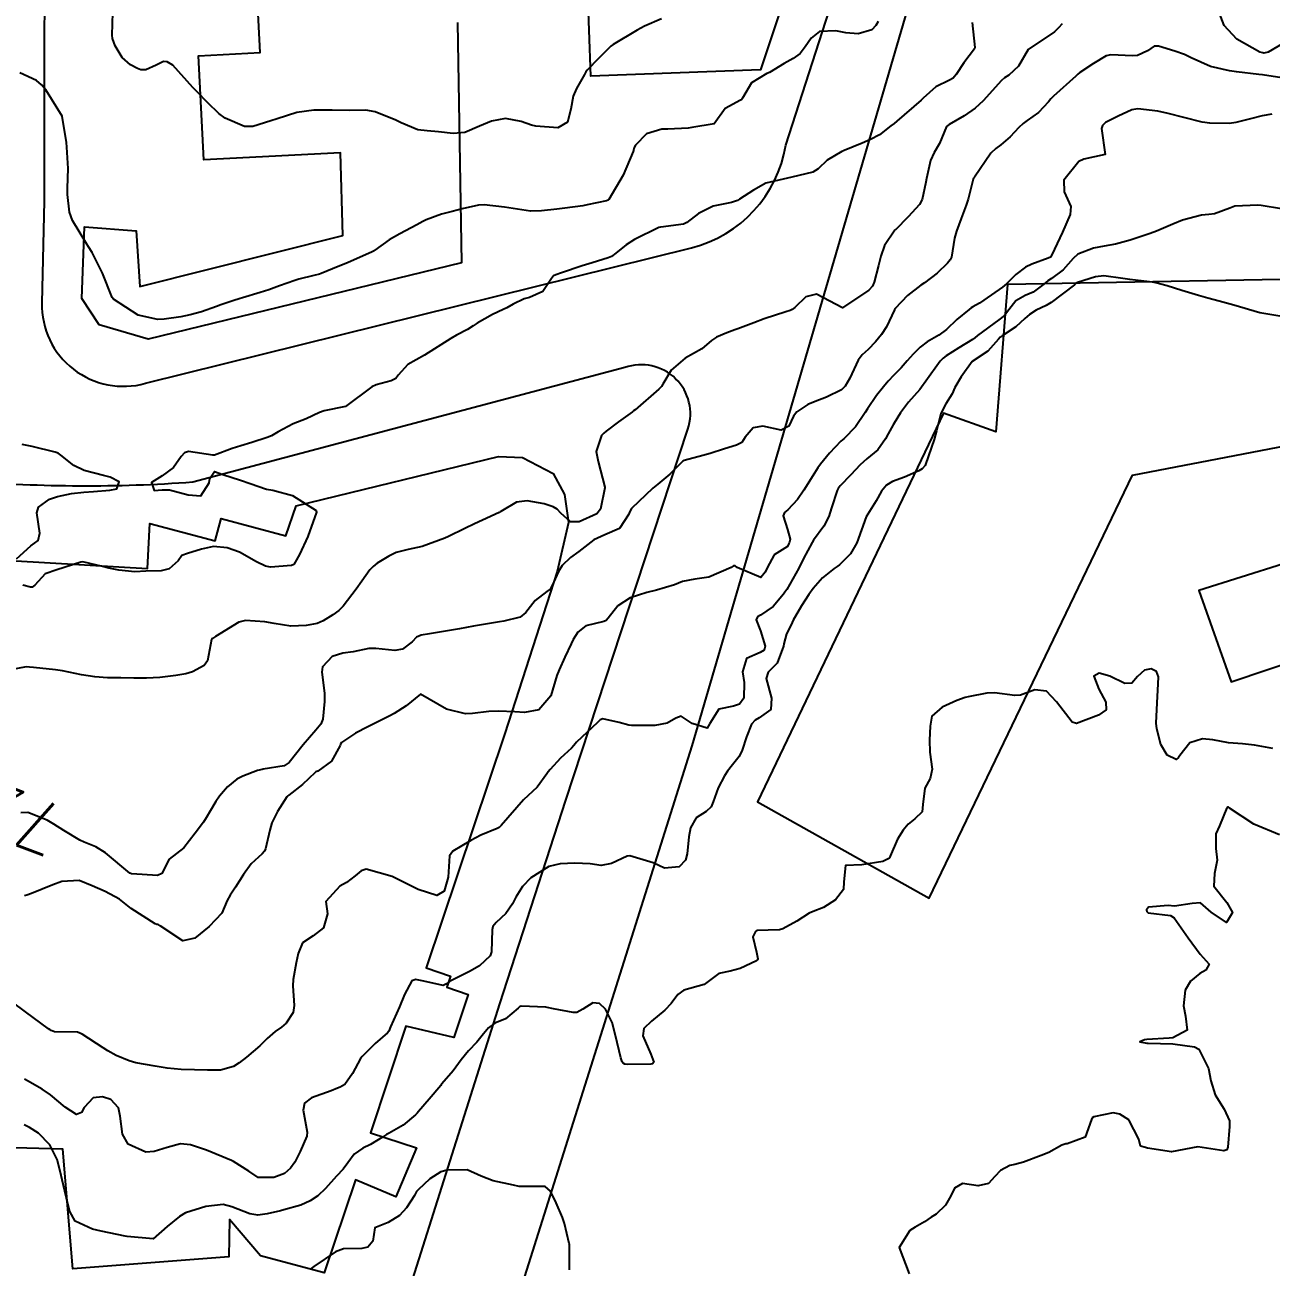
# Model space of a CAD drawing. Header units: metres. Extents: x 292545 to 299085, y 7450245 to 7463078.
# Drawn here: x 292652.1 to 292747.6, y 7462911.2 to 7463006.5 of the extents above; entities that cross this region are included whole.
import ezdxf
from ezdxf.enums import TextEntityAlignment as Align

# ---------------------------------------------------------------- set-up
doc = ezdxf.new("R2010")
doc.units = ezdxf.units.M
for name, color, linetype in [('Cotas', 45, 'Continuous'), ('Curvas de Nivel 1m', 11, 'Continuous'), ('Curvas de Nivel 5m', 15, 'Continuous'), ('Edificações', 30, 'Continuous'), ('Vias Primárias', 230, 'Continuous')]:
    doc.layers.add(name, color=color, linetype=linetype)
doc.styles.add('Style-STANDARD', font='STANDARD.shx')

msp = doc.modelspace()

# ---------------------------------------------------------------- linework, layer by layer
at = {"layer": 'Curvas de Nivel 1m', "flags": 128}
for points, elevation in [([(292749.033, 7463005.359), (292747.419, 7463004.404), (292747.092, 7463004.339), (292747.022, 7463004.344), (292746.776, 7463004.412), (292745.033, 7463005.401), (292744.06, 7463006.44), (292743.401, 7463008.105)], 726), ([(292717.51, 7463006.755), (292717.346, 7463006.451), (292717.036, 7463006.113), (292715.981, 7463005.823), (292715.034, 7463005.881), (292714.276, 7463006.032), (292713.035, 7463005.987), (292712.376, 7463005.47), (292711.932, 7463004.821), (292711.543, 7463004.297), (292711.009, 7463003.93), (292710.311, 7463003.533), (292709.186, 7463002.857), (292708.992, 7463002.769), (292707.81, 7463002.046), (292707.116, 7463000.879), (292707.064, 7463000.787), (292706.971, 7463000.716), (292705.781, 7463000.076), (292704.953, 7462998.9), (292703.235, 7462998.639), (292702.948, 7462998.586), (292701.389, 7462998.503), (292700.946, 7462998.509), (292699.772, 7462998.13), (292698.928, 7462997.28), (292698.812, 7462997.084), (292698.786, 7462996.972), (292698.745, 7462996.796), (292697.965, 7462994.984), (292696.884, 7462993.109), (292696.831, 7462993.053), (292696.685, 7462993.002), (292695.203, 7462992.691), (292694.877, 7462992.632), (292693.486, 7462992.428), (292692.873, 7462992.357), (292691.708, 7462992.224), (292690.87, 7462992.219), (292689.534, 7462992.423), (292688.874, 7462992.515), (292687.302, 7462992.689), (292686.876, 7462992.68), (292685.625, 7462992.379), (292684.869, 7462992.197), (292684.029, 7462991.985), (292682.859, 7462991.535), (292682.606, 7462991.415), (292682.141, 7462991.171), (292680.846, 7462990.484), (292680.032, 7462990.011), (292678.93, 7462989.209), (292678.873, 7462989.169), (292678.832, 7462989.154), (292678.719, 7462989.099), (292676.823, 7462988.242), (292676.11, 7462987.957), (292674.815, 7462987.435), (292674.687, 7462987.388), (292674.248, 7462987.266), (292673.101, 7462986.985), (292672.807, 7462986.898), (292671.625, 7462986.473), (292670.796, 7462986.168), (292670.144, 7462985.965), (292668.786, 7462985.567), (292668.606, 7462985.511), (292668.046, 7462985.337), (292667.111, 7462985.024), (292666.786, 7462984.898), (292665.647, 7462984.5), (292664.776, 7462984.269), (292664.049, 7462984.112), (292662.771, 7462983.921), (292662.286, 7462983.891), (292660.775, 7462984.23), (292658.901, 7462985.449), (292658.794, 7462985.596), (292658.038, 7462987.458), (292657.266, 7462989.029), (292656.979, 7462989.469), (292656.836, 7462989.67), (292655.746, 7462991.487), (292655.523, 7462992.143), (292655.358, 7462993.493), (292655.365, 7462993.971), (292655.417, 7462995.492), (292655.304, 7462997.11), (292655.281, 7462997.487), (292654.953, 7462999.49), (292653.713, 7463001.509), (292653.379, 7463001.906), (292652.99, 7463002.222), (292651.712, 7463002.816)], 728), ([(292700.911, 7463006.951), (292699.615, 7463006.386), (292699.034, 7463006.088), (292697.199, 7463004.997), (292697.021, 7463004.858), (292696.091, 7463003.931), (292695.21, 7463003.018), (292695.119, 7463002.901), (292694.998, 7463002.701), (292694.383, 7463001.625), (292694.14, 7463001.028), (292693.949, 7463000.021), (292693.695, 7462999.039), (292692.949, 7462998.609), (292691.279, 7462998.737), (292690.95, 7462998.817), (292690.144, 7462999.078), (292688.955, 7462999.311), (292687.887, 7462999.106), (292686.949, 7462998.718), (292685.821, 7462998.255), (292684.943, 7462998.154), (292683.802, 7462998.294), (292682.945, 7462998.36), (292682.223, 7462998.448), (292680.951, 7462998.985), (292680.546, 7462999.194), (292678.959, 7462999.828), (292678.229, 7462999.949), (292676.96, 7462999.943), (292675.658, 7462999.947), (292674.96, 7462999.963), (292674.263, 7462999.964), (292672.958, 7462999.777), (292671.445, 7462999.303), (292670.951, 7462999.126), (292669.569, 7462998.701), (292668.947, 7462998.715), (292667.452, 7462999.345), (292666.956, 7462999.695), (292666.113, 7463000.511), (292665.277, 7463001.375), (292664.978, 7463001.701), (292663.434, 7463003.396), (292663.006, 7463003.66), (292662.73, 7463003.679), (292662.164, 7463003.408), (292661.368, 7463003.047), (292660.999, 7463003.058), (292660.72, 7463003.144), (292660.184, 7463003.432), (292659.559, 7463003.992), (292659.017, 7463004.878), (292658.808, 7463005.452), (292658.778, 7463005.701), (292658.837, 7463007.452)], 729), ([(292731.624, 7463006.584), (292731.359, 7463006.268), (292731.037, 7463005.96), (292729.023, 7463004.62), (292728.294, 7463003.336), (292727.535, 7463002.635), (292727.201, 7463002.427), (292726.989, 7463002.242), (292725.584, 7463000.661), (292724.967, 7463000.098), (292724.122, 7462999.517), (292722.955, 7462998.856), (292722.856, 7462998.789), (292722.769, 7462998.692), (292722.219, 7462997.412), (292721.824, 7462996.701), (292721.53, 7462996.09), (292721.226, 7462994.707), (292721.181, 7462994.425), (292720.887, 7462993.11), (292720.689, 7462992.713), (292719.829, 7462991.765), (292718.854, 7462990.788), (292718.826, 7462990.768), (292718.803, 7462990.741), (292718.02, 7462989.569), (292717.724, 7462988.751), (292717.537, 7462988.038), (292717.205, 7462986.756), (292717.087, 7462986.47), (292716.797, 7462986.143), (292714.783, 7462984.79), (292712.793, 7462985.854), (292711.979, 7462985.63), (292711.124, 7462984.827), (292710.935, 7462984.674), (292710.781, 7462984.601), (292710.438, 7462984.494), (292708.774, 7462983.948), (292707.983, 7462983.656), (292706.766, 7462983.192), (292706.536, 7462983.112), (292705.92, 7462982.888), (292705.114, 7462982.54), (292704.754, 7462982.279), (292704, 7462981.661), (292702.733, 7462980.93), (292701.652, 7462980.013), (292701.012, 7462978.947), (292700.902, 7462978.757), (292700.709, 7462978.548), (292698.884, 7462976.977), (292698.775, 7462976.895), (292698.691, 7462976.83), (292697.625, 7462976.044), (292696.668, 7462975.338), (292696.477, 7462975.191), (292696.308, 7462975.004), (292695.889, 7462973.77), (292696.048, 7462973.006), (292696.568, 7462971.056), (292696.568, 7462971.001), (292696.238, 7462969.364), (292695.941, 7462969.007), (292694.586, 7462968.381), (292693.94, 7462968.383), (292693.188, 7462969.041), (292692.915, 7462969.363), (292692.6, 7462969.541), (292691.905, 7462969.756), (292690.607, 7462969.997), (292689.782, 7462969.906), (292688.594, 7462969.172), (292688.549, 7462969.145), (292688.464, 7462969.101), (292687.195, 7462968.506), (292686.584, 7462968.219), (292685.84, 7462967.868), (292684.574, 7462967.273), (292684.29, 7462967.144), (292682.566, 7462966.489), (292681.49, 7462966.255), (292680.561, 7462966.029), (292680.006, 7462965.748), (292679.118, 7462965.204), (292678.79, 7462964.967), (292678.545, 7462964.708), (292677.928, 7462963.823), (292677.51, 7462963.225), (292676.51, 7462961.927), (292676.173, 7462961.576), (292675.715, 7462961.248), (292674.961, 7462960.792), (292674.496, 7462960.597), (292673.664, 7462960.442), (292672.494, 7462960.387), (292671.221, 7462960.577), (292670.497, 7462960.722), (292669.011, 7462960.812), (292668.496, 7462960.68), (292666.724, 7462959.595), (292666.484, 7462959.444), (292666.434, 7462959.41), (292666.409, 7462959.361), (292666.094, 7462957.728), (292665.845, 7462957.366), (292664.947, 7462956.876), (292664.446, 7462956.735), (292663.666, 7462956.613), (292662.443, 7462956.455), (292661.435, 7462956.407), (292660.443, 7462956.408), (292659.465, 7462956.417), (292658.443, 7462956.429), (292657.468, 7462956.489), (292656.445, 7462956.653), (292654.98, 7462956.963), (292654.448, 7462957.046), (292652.762, 7462957.204), (292652.45, 7462957.23), (292652.189, 7462957.262), (292650.447, 7462956.933)], 726), ([(292724.735, 7463006.673), (292724.937, 7463004.757), (292724.919, 7463004.671), (292724.093, 7463003.593), (292723.514, 7463002.685), (292723.27, 7463002.408), (292722.989, 7463002.257), (292721.939, 7463001.745), (292720.975, 7463000.876), (292720.82, 7463000.712), (292718.957, 7462999.1), (292718.756, 7462998.941), (292718.501, 7462998.745), (292717.624, 7462998.072), (292716.937, 7462997.7), (292716.283, 7462997.416), (292714.924, 7462996.873), (292714.869, 7462996.845), (292714.747, 7462996.792), (292713.608, 7462996.111), (292712.909, 7462995.468), (292712.522, 7462995.198), (292710.903, 7462994.83), (292708.898, 7462994.36), (292707.951, 7462993.811), (292706.885, 7462993.125), (292706.733, 7462993.033), (292706.267, 7462992.886), (292705.125, 7462992.651), (292704.878, 7462992.582), (292703.748, 7462992.038), (292702.859, 7462991.336), (292702.588, 7462991.202), (292700.853, 7462990.988), (292700.824, 7462990.98), (292700.698, 7462990.952), (292698.844, 7462990.04), (292698.21, 7462989.616), (292697.418, 7462988.994), (292697.085, 7462988.743), (292696.829, 7462988.619), (292695.59, 7462988.247), (292694.823, 7462988.02), (292693.245, 7462987.472), (292692.816, 7462987.325), (292692.627, 7462987.239), (292692.474, 7462987.053), (292691.8, 7462986.058), (292690.791, 7462985.599), (292690.38, 7462985.483), (292689.537, 7462985.082), (292689.063, 7462984.804), (292688.779, 7462984.67), (292687.957, 7462984.284), (292686.768, 7462983.633), (292686.473, 7462983.416), (292686.023, 7462983.127), (292685.187, 7462982.707), (292684.756, 7462982.457), (292682.743, 7462981.17), (292681.461, 7462980.454), (292680.72, 7462979.63), (292680.534, 7462979.374), (292680.193, 7462979.195), (292679.025, 7462978.892), (292678.708, 7462978.743), (292676.693, 7462977.24), (292675.05, 7462976.896), (292674.688, 7462976.761), (292673.668, 7462976.285), (292672.679, 7462975.896), (292671.528, 7462975.297), (292671.001, 7462974.972), (292670.666, 7462974.841), (292669.506, 7462974.476), (292668.656, 7462974.206), (292667.995, 7462973.998), (292666.645, 7462973.494), (292666.516, 7462973.49), (292664.649, 7462973.77), (292664.347, 7462973.683), (292664.086, 7462973.386), (292663.485, 7462972.541), (292662.628, 7462971.921), (292661.813, 7462971.412), (292662.005, 7462970.797), (292662.617, 7462970.836), (292663.177, 7462970.835), (292664.614, 7462970.455), (292665.601, 7462970.382), (292666.239, 7462971.364), (292666.275, 7462971.715), (292666.632, 7462972.248), (292667.283, 7462972.004), (292668.626, 7462971.588), (292669.367, 7462971.323), (292670.616, 7462970.878), (292671.103, 7462970.818), (292672.61, 7462970.402), (292674.422, 7462969.263), (292674.462, 7462969.133), (292673.786, 7462967.272), (292673.147, 7462965.87), (292672.833, 7462965.286), (292672.717, 7462965.121), (292672.549, 7462965.026), (292670.939, 7462964.914), (292670.548, 7462964.996), (292669.854, 7462965.317), (292668.56, 7462966.049), (292667.607, 7462966.388), (292666.564, 7462966.482), (292665.634, 7462966.297), (292664.559, 7462965.969), (292664.126, 7462965.815), (292663.847, 7462965.387), (292663.157, 7462964.781), (292662.541, 7462964.621), (292661.369, 7462964.589), (292660.54, 7462964.561), (292659.297, 7462964.687), (292658.544, 7462964.841), (292658.044, 7462964.953), (292656.551, 7462965.32), (292656.377, 7462965.298), (292654.545, 7462964.709), (292653.657, 7462964.394), (292652.848, 7462963.517), (292652.664, 7462963.385), (292652.531, 7462963.364), (292651.951, 7462963.529)], 727), ([(292747.717, 7462999.643), (292746.96, 7462999.516), (292746.081, 7462999.294), (292744.952, 7462999.015), (292744.45, 7462998.936), (292742.95, 7462998.948), (292742.375, 7462999.036), (292740.956, 7462999.382), (292739.745, 7462999.708), (292738.963, 7462999.871), (292737.423, 7463000.058), (292736.965, 7462999.991), (292735.935, 7462999.508), (292734.957, 7462999.004), (292734.723, 7462998.784), (292734.643, 7462998.553), (292734.923, 7462996.55), (292733.281, 7462996.205), (292732.917, 7462996.017), (292731.757, 7462994.587), (292731.788, 7462993.688), (292732.303, 7462992.579), (292732.247, 7462991.96), (292731.654, 7462990.588), (292730.835, 7462988.855), (292730.745, 7462988.69), (292730.549, 7462988.603), (292729.292, 7462988.149), (292728.822, 7462987.905), (292728.081, 7462987.36), (292727.35, 7462986.635), (292727.054, 7462986.384), (292726.798, 7462986.192), (292725.29, 7462985.164), (292724.785, 7462984.87), (292724.663, 7462984.792), (292724.507, 7462984.673), (292723.547, 7462983.91), (292722.767, 7462983.131), (292722.179, 7462982.699), (292721.286, 7462982.181), (292720.749, 7462981.768), (292720.212, 7462981.255), (292719.746, 7462980.73), (292719.275, 7462980.187), (292718.722, 7462979.627), (292718.282, 7462979.179), (292717.919, 7462978.748), (292717.398, 7462978.061), (292716.696, 7462977.05), (292716.521, 7462976.763), (292715.785, 7462975.665), (292714.908, 7462974.786), (292714.661, 7462974.572), (292713.79, 7462973.66), (292713.096, 7462972.805), (292712.908, 7462972.538), (292712.636, 7462972.115), (292711.821, 7462970.822), (292711.341, 7462970.1), (292710.6, 7462969.312), (292710.343, 7462969.096), (292710.249, 7462968.843), (292710.583, 7462967.803), (292710.785, 7462967.047), (292710.725, 7462966.838), (292710.682, 7462966.728), (292710.568, 7462966.488), (292709.558, 7462965.85), (292709.015, 7462964.855), (292708.865, 7462964.531), (292708.535, 7462964.104), (292706.721, 7462964.878), (292706.545, 7462964.998), (292706.422, 7462965.005), (292706.252, 7462964.884), (292704.535, 7462964.133), (292703.477, 7462963.977), (292702.532, 7462963.803), (292701.9, 7462963.565), (292700.525, 7462963.151), (292699.784, 7462962.961), (292698.519, 7462962.554), (292697.568, 7462961.934), (292696.815, 7462960.997), (292696.679, 7462960.819), (292696.499, 7462960.733), (292695.112, 7462960.402), (292694.486, 7462959.935), (292694.147, 7462959.364), (292693.981, 7462959.035), (292693.502, 7462958), (292693.057, 7462957.044), (292692.886, 7462956.608), (292692.433, 7462955.05), (292691.504, 7462953.972), (292690.413, 7462953.755), (292689.669, 7462953.826), (292688.414, 7462953.858), (292687.677, 7462953.844), (292686.411, 7462953.692), (292685.883, 7462953.653), (292684.416, 7462954.021), (292682.433, 7462955.17), (292681.332, 7462954.268), (292680.41, 7462953.686), (292680.091, 7462953.512), (292679.473, 7462953.204), (292678.397, 7462952.673), (292677.447, 7462952.175), (292676.385, 7462951.467), (292676.299, 7462951.325), (292676.264, 7462951.241), (292675.599, 7462950.019), (292674.56, 7462949.258), (292674.411, 7462949.211), (292674.362, 7462949.173), (292673.379, 7462948.243), (292672.335, 7462947.428), (292672.258, 7462947.367), (292672.192, 7462947.291), (292671.456, 7462946.165), (292671.039, 7462945.303), (292670.88, 7462944.732), (292670.54, 7462943.308), (292670.467, 7462943.131), (292670.287, 7462942.936), (292669.44, 7462942.158), (292668.85, 7462941.331), (292668.253, 7462940.365), (292667.826, 7462939.766), (292667.614, 7462939.346), (292667.198, 7462938.385), (292666.223, 7462937.36), (292665.119, 7462936.461), (292664.206, 7462936.249), (292662.469, 7462937.406), (292662.314, 7462937.499), (292662.224, 7462937.507), (292662.086, 7462937.55), (292660.236, 7462938.741), (292659.349, 7462939.439), (292658.249, 7462940.035), (292657.247, 7462940.459), (292656.257, 7462940.878), (292654.935, 7462940.814), (292654.253, 7462940.548), (292652.599, 7462939.877), (292652.245, 7462939.753), (292652.061, 7462939.715)], 724), ([(292748.439, 7462992.387), (292746.877, 7462992.649), (292746.621, 7462992.668), (292744.875, 7462992.59), (292744.752, 7462992.554), (292744.481, 7462992.434), (292743.3, 7462992.014), (292742.868, 7462991.953), (292742.315, 7462991.906), (292740.863, 7462991.525), (292740.127, 7462991.221), (292738.855, 7462990.689), (292738.371, 7462990.507), (292736.847, 7462989.977), (292735.713, 7462989.673), (292734.843, 7462989.521), (292734.038, 7462989.361), (292732.836, 7462988.905), (292732.465, 7462988.576), (292731.695, 7462987.712), (292730.81, 7462987.053), (292730.534, 7462986.875), (292730.217, 7462986.606), (292729.409, 7462986.002), (292728.794, 7462985.737), (292728.073, 7462985.345), (292727.529, 7462984.633), (292727.21, 7462984.205), (292726.775, 7462983.869), (292725.145, 7462982.664), (292724.94, 7462982.487), (292724.758, 7462982.356), (292723.709, 7462981.72), (292722.739, 7462981.106), (292722.496, 7462980.934), (292722.267, 7462980.697), (292721.166, 7462979.162), (292720.851, 7462978.718), (292720.711, 7462978.541), (292719.858, 7462977.572), (292719.224, 7462976.735), (292719.022, 7462976.402), (292718.679, 7462975.826), (292718.286, 7462975.126), (292718.087, 7462974.746), (292717.49, 7462973.917), (292716.647, 7462973.218), (292716.134, 7462972.768), (292715.423, 7462971.987), (292714.618, 7462971.148), (292714.453, 7462970.954), (292714.371, 7462970.792), (292713.953, 7462969.446), (292713.728, 7462968.799), (292713.347, 7462968.041), (292712.574, 7462966.967), (292712.468, 7462966.812), (292711.803, 7462965.573), (292711.449, 7462964.826), (292710.526, 7462963.192), (292710.378, 7462962.988), (292710.268, 7462962.843), (292709.46, 7462961.904), (292708.507, 7462961.222), (292708.27, 7462961.098), (292708.165, 7462960.863), (292708.491, 7462960.037), (292708.851, 7462958.856), (292708.785, 7462958.542), (292708.468, 7462958.364), (292707.433, 7462957.901), (292707.12, 7462956.873), (292707.242, 7462956.075), (292707.234, 7462954.872), (292706.888, 7462954.414), (292706.423, 7462954.244), (292705.31, 7462954.006), (292704.624, 7462952.907), (292704.399, 7462952.565), (292703.251, 7462952.922), (292702.411, 7462953.475), (292702.012, 7462953.332), (292701.345, 7462952.946), (292700.401, 7462952.753), (292698.623, 7462952.756), (292698.401, 7462952.79), (292697.672, 7462952.987), (292696.407, 7462953.265), (292696.216, 7462953.193), (292695.996, 7462953.006), (292694.387, 7462951.48), (292694.184, 7462951.232), (292693.999, 7462951.034), (292693.168, 7462950.249), (292692.366, 7462949.396), (292692.216, 7462949.2), (292692.124, 7462949.052), (292691.368, 7462948.039), (292690.333, 7462947.07), (292688.611, 7462945.097), (292688.455, 7462944.954), (292688.311, 7462944.877), (292687.065, 7462944.353), (292686.301, 7462943.942), (292684.904, 7462943.141), (292684.657, 7462942.775), (292684.548, 7462941.146), (292684.252, 7462940.062), (292683.679, 7462939.725), (292682.253, 7462940.198), (292680.263, 7462941.19), (292678.271, 7462941.738), (292677.877, 7462941.616), (292677.418, 7462941.228), (292676.757, 7462940.736), (292676.255, 7462940.445), (292675.167, 7462939.256), (292675.3, 7462938.32), (292674.985, 7462937.259), (292674.213, 7462936.632), (292673.388, 7462936.095), (292673.041, 7462935.282), (292672.909, 7462934.559), (292672.67, 7462933.285), (292672.653, 7462932.798), (292672.746, 7462931.284), (292672.664, 7462930.758), (292672.129, 7462929.935), (292671.783, 7462929.636), (292671.3, 7462929.298), (292670.671, 7462928.75), (292670.112, 7462928.2), (292669.082, 7462927.325), (292668.536, 7462926.894), (292668.092, 7462926.605), (292667.098, 7462926.339), (292666.087, 7462926.332), (292665.095, 7462926.363), (292664.088, 7462926.376), (292663.008, 7462926.482), (292662.091, 7462926.643), (292660.615, 7462926.905), (292660.097, 7462927.039), (292659.1, 7462927.445), (292658.46, 7462927.809), (292658.109, 7462928.047), (292656.491, 7462929.104), (292656.121, 7462929.242), (292654.359, 7462929.26), (292654.122, 7462929.366), (292654.038, 7462929.417), (292653.901, 7462929.503), (292652.142, 7462930.8), (292651.143, 7462931.54)], 723), ([(292748.778, 7462984.072), (292746.783, 7462984.41), (292744.789, 7462984.999), (292743.657, 7462985.312), (292742.794, 7462985.545), (292742.078, 7462985.743), (292740.799, 7462986.123), (292739.688, 7462986.491), (292738.806, 7462986.715), (292738.558, 7462986.753), (292736.81, 7462986.979), (292736.291, 7462987.055), (292734.813, 7462987.243), (292734.189, 7462987.179), (292732.806, 7462986.75), (292732.699, 7462986.677), (292732.578, 7462986.573), (292730.789, 7462985.208), (292730.402, 7462984.988), (292729.63, 7462984.612), (292729.113, 7462984.283), (292728.776, 7462983.978), (292728.067, 7462983.33), (292727.036, 7462982.637), (292726.865, 7462982.535), (292726.759, 7462982.397), (292725.934, 7462981.463), (292724.733, 7462980.686), (292723.894, 7462979.505), (292723.412, 7462978.683), (292723.195, 7462978.198), (292722.7, 7462977.443), (292722.316, 7462976.696), (292722.004, 7462975.369), (292721.825, 7462974.703), (292721.386, 7462973.445), (292721.135, 7462972.713), (292720.908, 7462972.447), (292720.636, 7462972.291), (292719.543, 7462971.818), (292718.624, 7462971.48), (292718.162, 7462971.202), (292717.787, 7462970.748), (292717.371, 7462969.986), (292716.593, 7462968.76), (292715.888, 7462966.77), (292715.411, 7462965.931), (292714.547, 7462965.08), (292714.382, 7462964.956), (292714.148, 7462964.794), (292713.243, 7462964.095), (292712.528, 7462963.283), (292712.214, 7462962.815), (292711.644, 7462961.953), (292711.008, 7462960.832), (292710.844, 7462960.489), (292710.487, 7462959.794), (292710.278, 7462959.039), (292710.254, 7462958.842), (292709.773, 7462957.534), (292709.093, 7462956.854), (292708.927, 7462956.376), (292709.354, 7462954.851), (292709.282, 7462953.99), (292708.41, 7462953.352), (292708.101, 7462953.17), (292707.811, 7462952.866), (292707.414, 7462951.896), (292707.099, 7462950.879), (292706.871, 7462950.387), (292706.366, 7462949.759), (292705.977, 7462949.276), (292705.751, 7462948.896), (292705.262, 7462947.983), (292704.866, 7462946.905), (292704.718, 7462946.517), (292704.326, 7462946.169), (292703.564, 7462945.674), (292703.143, 7462944.922), (292703.007, 7462944.218), (292702.88, 7462942.924), (292702.759, 7462942.445), (292702.273, 7462941.93), (292701.15, 7462941.825), (292700.276, 7462942.228), (292698.489, 7462942.769), (292698.28, 7462942.738), (292697.075, 7462942.192), (292696.273, 7462942.036), (292695.428, 7462942.167), (292694.275, 7462942.199), (292693.15, 7462942.165), (292692.272, 7462941.965), (292690.889, 7462941.071), (292690.256, 7462940.412), (292689.739, 7462939.594), (292689.492, 7462939.088), (292688.974, 7462938.35), (292688.221, 7462937.654), (292687.98, 7462937.339), (292687.934, 7462937.103), (292687.886, 7462935.413), (292687.772, 7462935.104), (292686.967, 7462934.33), (292686.181, 7462933.89), (292684.661, 7462933.143), (292684.38, 7462932.936), (292684.168, 7462932.835), (292682.694, 7462933.165), (292682.174, 7462933.269), (292682.071, 7462933.274), (292681.772, 7462933.174), (292681.208, 7462932.129), (292680.813, 7462931.19), (292680.128, 7462929.667), (292679.995, 7462929.331), (292679.898, 7462929.202), (292678.947, 7462928.38), (292678.106, 7462927.547), (292677.946, 7462927.38), (292677.834, 7462927.223), (292677.228, 7462926.087), (292676.627, 7462925.234), (292676.268, 7462925.041), (292676.07, 7462924.964), (292675.58, 7462924.759), (292674.062, 7462924.206), (292673.534, 7462923.799), (292673.427, 7462923.276), (292673.742, 7462921.567), (292673.72, 7462921.273), (292673.206, 7462920.087), (292672.808, 7462919.282), (292672.475, 7462918.808), (292671.994, 7462918.415), (292671.185, 7462918.104), (292669.991, 7462918.098), (292669.257, 7462918.583), (292668.088, 7462919.339), (292668.003, 7462919.377), (292667.941, 7462919.404), (292666.016, 7462920.203), (292664.784, 7462920.616), (292664.022, 7462920.677), (292663.006, 7462920.412), (292662.013, 7462920.084), (292661.383, 7462920.046), (292660.021, 7462920.646), (292659.592, 7462921.437), (292659.413, 7462922.806), (292659.273, 7462923.442), (292658.696, 7462924.087), (292658.061, 7462924.297), (292657.327, 7462924.2), (292656.635, 7462923.474), (292656.438, 7462923.087), (292656.047, 7462922.929), (292655.19, 7462923.489), (292654.062, 7462924.434), (292653.433, 7462924.876), (292652.292, 7462925.527), (292652.075, 7462925.639)], 722), ([(292651.444, 7462965.537), (292652.563, 7462966.542), (292653.121, 7462966.961), (292653.247, 7462967.513), (292653.024, 7462969.088), (292653.138, 7462969.515), (292653.981, 7462970.135), (292654.611, 7462970.338), (292655.681, 7462970.552), (292656.615, 7462970.654), (292657.364, 7462970.714), (292658.617, 7462970.826), (292659.139, 7462970.924), (292659.337, 7462971.443), (292658.627, 7462971.814), (292658.134, 7462971.949), (292656.631, 7462972.322), (292655.851, 7462972.698), (292654.864, 7462973.497), (292654.645, 7462973.652), (292654.42, 7462973.728), (292652.652, 7462974.158), (292651.879, 7462974.304)], 727), ([(292747.778, 7462951), (292746.385, 7462951.246), (292745.461, 7462951.35), (292744.388, 7462951.436), (292743.185, 7462951.658), (292742.396, 7462951.746), (292741.431, 7462951.431), (292740.642, 7462950.477), (292740.539, 7462950.32), (292740.378, 7462950.15), (292739.674, 7462950.491), (292739.199, 7462951.305), (292738.883, 7462952.503), (292738.848, 7462952.944), (292738.906, 7462954.503), (292738.993, 7462955.953), (292739.013, 7462956.502), (292738.871, 7462956.918), (292738.459, 7462957.111), (292737.954, 7462957.019), (292737.402, 7462956.521), (292736.964, 7462956.006), (292736.445, 7462955.99), (292735.292, 7462956.542), (292734.455, 7462956.772), (292734.051, 7462956.556), (292734.438, 7462955.561), (292734.984, 7462954.544), (292734.995, 7462953.966), (292734.413, 7462953.57), (292732.739, 7462952.907), (292732.407, 7462953.014), (292731.197, 7462954.592), (292730.435, 7462955.406), (292729.54, 7462955.505), (292728.43, 7462955.096), (292727.993, 7462955.063), (292726.432, 7462955.269), (292725.844, 7462955.244), (292724.427, 7462954.956), (292724.196, 7462954.904), (292723.547, 7462954.683), (292722.418, 7462954.164), (292721.647, 7462953.471), (292721.506, 7462952.709), (292721.47, 7462951.632), (292721.473, 7462950.709), (292721.655, 7462949.415), (292721.499, 7462948.709), (292721.104, 7462947.954), (292720.949, 7462946.714), (292720.897, 7462946.145), (292720.322, 7462945.606), (292719.831, 7462945.211), (292719.449, 7462944.729), (292718.993, 7462944.042), (292718.455, 7462942.738), (292718.392, 7462942.629), (292718.281, 7462942.548), (292717.868, 7462942.335), (292716.276, 7462942.073), (292715.019, 7462942.039), (292714.899, 7462940.784), (292714.861, 7462940.18), (292714.249, 7462939.385), (292713.327, 7462938.804), (292712.546, 7462938.508), (292712.236, 7462938.365), (292711.287, 7462937.769), (292710.218, 7462937.163), (292709.957, 7462937.102), (292708.216, 7462937.047), (292708.116, 7462936.96), (292708.055, 7462936.862), (292707.916, 7462936.571), (292708.198, 7462935.39), (292708.298, 7462934.859), (292708.26, 7462934.791), (292708.191, 7462934.73), (292706.941, 7462934.119), (292706.179, 7462933.934), (292705.315, 7462933.759), (292704.173, 7462932.91), (292702.612, 7462932.479), (292702.161, 7462932.131), (292701.651, 7462931.437), (292701.175, 7462930.945), (292700.134, 7462930.082), (292699.562, 7462929.532), (292699.484, 7462928.966), (292700.102, 7462927.548), (292700.317, 7462926.958), (292700.225, 7462926.825), (292700.091, 7462926.785), (292698.295, 7462926.774), (292698.091, 7462926.799), (292697.976, 7462926.866), (292697.901, 7462926.983), (292697.799, 7462927.283), (292697.391, 7462928.991), (292697.121, 7462929.984), (292696.614, 7462931.003), (292696.149, 7462931.441), (292695.656, 7462931.509), (292694.868, 7462931.023), (292694.406, 7462930.762), (292694.14, 7462930.749), (292692.624, 7462931.045), (292692.144, 7462931.146), (292692.034, 7462931.163), (292690.145, 7462931.248), (292690.032, 7462931.194), (292689.93, 7462931.082), (292688.957, 7462930.269), (292688.131, 7462929.933), (292687.655, 7462929.577), (292687.262, 7462929.109), (292686.744, 7462928.486), (292686.11, 7462927.823), (292685.545, 7462927.128), (292684.942, 7462926.286), (292684.075, 7462925.274), (292684.023, 7462925.201), (292683.99, 7462925.151), (292683.104, 7462924.118), (292682.278, 7462923.168), (292682.179, 7462923.04), (292682.049, 7462922.899), (292681.097, 7462922.125), (292680.027, 7462921.496), (292679.828, 7462921.4), (292679.513, 7462921.205), (292678.607, 7462920.632), (292678.02, 7462920.346), (292677.351, 7462919.888), (292676.859, 7462919.231), (292676.491, 7462918.743), (292675.993, 7462918.201), (292675.144, 7462917.253), (292674.547, 7462916.689), (292673.969, 7462916.317), (292673.252, 7462915.988), (292671.958, 7462915.616), (292671.694, 7462915.555), (292670.664, 7462915.309), (292669.952, 7462915.219), (292669.354, 7462915.326), (292667.961, 7462915.863), (292667.289, 7462916.021), (292665.961, 7462915.886), (292664.423, 7462915.383), (292663.959, 7462915.119), (292663.008, 7462914.338), (292661.933, 7462913.41), (292659.935, 7462913.57), (292659.775, 7462913.593), (292657.941, 7462913.996), (292657.272, 7462914.138), (292655.952, 7462914.752), (292655.541, 7462915.484), (292655.382, 7462916.072), (292655.048, 7462917.489), (292654.789, 7462918.698), (292654.564, 7462919.494), (292654.019, 7462920.604), (292653.136, 7462921.513), (292652.456, 7462921.943), (292652.039, 7462922.148)], 721)]:
    msp.add_lwpolyline(points, dxfattribs=dict(at, elevation=elevation))
at = {"layer": 'Curvas de Nivel 5m', "flags": 128}
for points, elevation in [([(292748.8, 7463002.383), (292746.997, 7463002.656), (292746.721, 7463002.689), (292745, 7463002.885), (292744.47, 7463002.967), (292743.006, 7463003.295), (292741.523, 7463003.965), (292741.019, 7463004.221), (292740.269, 7463004.488), (292739.027, 7463004.867), (292738.675, 7463004.854), (292738.181, 7463004.508), (292737.397, 7463004.136), (292737.017, 7463004.114), (292735.36, 7463004.202), (292735.016, 7463004.122), (292734.023, 7463003.544), (292732.997, 7463002.849), (292732.841, 7463002.726), (292732.675, 7463002.575), (292730.977, 7463001.036), (292730.756, 7463000.822), (292730.574, 7463000.604), (292729.808, 7462999.768), (292728.958, 7462999.169), (292728.634, 7462998.945), (292728.318, 7462998.626), (292727.654, 7462997.921), (292726.933, 7462997.296), (292726.554, 7462997.02), (292726.155, 7462996.652), (292724.904, 7462994.823), (292724.843, 7462994.731), (292724.809, 7462994.671), (292724.415, 7462993.139), (292724.271, 7462992.676), (292723.894, 7462991.648), (292723.519, 7462990.683), (292723.381, 7462990.151), (292723.144, 7462988.687), (292723.035, 7462988.483), (292722.826, 7462988.232), (292722.058, 7462987.454), (292721.068, 7462986.716), (292720.801, 7462986.543), (292719.783, 7462985.74), (292718.835, 7462984.739), (292718.813, 7462984.709), (292718.782, 7462984.649), (292718.169, 7462983.346), (292717.767, 7462982.75), (292717.31, 7462982.199), (292716.745, 7462981.594), (292716.308, 7462981.198), (292715.976, 7462980.771), (292715.339, 7462979.4), (292714.988, 7462978.786), (292714.71, 7462978.502), (292713.55, 7462977.956), (292712.701, 7462977.616), (292712.132, 7462977.383), (292711.288, 7462976.824), (292711.028, 7462976.486), (292710.676, 7462975.713), (292710.095, 7462975.416), (292708.676, 7462975.729), (292707.942, 7462975.599), (292707.328, 7462974.873), (292707.057, 7462974.478), (292706.657, 7462974.268), (292705.744, 7462973.984), (292704.65, 7462973.637), (292704.086, 7462973.478), (292702.644, 7462973.088), (292702.543, 7462973.032), (292702.441, 7462972.932), (292701.546, 7462972.028), (292700.626, 7462971.264), (292700.253, 7462970.956), (292698.599, 7462969.4), (292698.456, 7462969.121), (292698.409, 7462968.982), (292697.69, 7462967.88), (292696.577, 7462967.385), (292695.71, 7462967.013), (292694.564, 7462966.111), (292693.938, 7462965.657), (292693.284, 7462965.043), (292693.01, 7462964.581), (292692.53, 7462963.506), (292692.364, 7462963.213), (292692.123, 7462963.054), (292691.215, 7462962.364), (292690.506, 7462961.422), (292690.075, 7462961.076), (292688.818, 7462960.775), (292688.497, 7462960.718), (292687.109, 7462960.498), (292686.492, 7462960.387), (292685.433, 7462960.187), (292684.492, 7462960.023), (292683.123, 7462959.794), (292682.488, 7462959.689), (292682.128, 7462959.532), (292681.794, 7462959.177), (292681.04, 7462958.618), (292680.473, 7462958.524), (292679.009, 7462958.678), (292678.475, 7462958.665), (292677.276, 7462958.426), (292676.469, 7462958.32), (292675.653, 7462958.06), (292674.916, 7462957.255), (292674.855, 7462956.85), (292675.061, 7462955.254), (292675.071, 7462954.605), (292674.946, 7462953.255), (292674.796, 7462952.859), (292674.394, 7462952.41), (292673.423, 7462951.274), (292672.369, 7462949.94), (292671.988, 7462949.673), (292670.364, 7462949.406), (292670.282, 7462949.393), (292669.923, 7462949.314), (292668.799, 7462948.883), (292668.353, 7462948.639), (292667.627, 7462948.064), (292667.016, 7462947.353), (292666.746, 7462946.938), (292666.322, 7462946.241), (292666.003, 7462945.676), (292665.801, 7462945.365), (292665.158, 7462944.518), (292664.293, 7462943.38), (292663.169, 7462942.507), (292662.595, 7462941.405), (292662.261, 7462941.267), (292660.302, 7462941.39), (292660.263, 7462941.399), (292660.145, 7462941.431), (292658.286, 7462942.998), (292657.527, 7462943.461), (292656.636, 7462943.815), (292656.298, 7462943.974), (292655.09, 7462944.707), (292654.31, 7462945.203), (292653.796, 7462945.505), (292652.322, 7462946.094), (292651.791, 7462946.058)], 725), ([(292748.303, 7462944.39), (292746.315, 7462945.209), (292744.473, 7462946.438), (292744.393, 7462946.499), (292744.334, 7462946.508), (292744.292, 7462946.482), (292744.263, 7462946.441), (292743.681, 7462945.078), (292743.416, 7462944.449), (292743.41, 7462943.331), (292743.524, 7462942.448), (292743.315, 7462941.407), (292743.251, 7462940.45), (292744.244, 7462939.192), (292744.7, 7462938.433), (292744.225, 7462937.662), (292743.067, 7462938.452), (292742.244, 7462939.166), (292741.607, 7462939.102), (292740.24, 7462938.922), (292739.77, 7462938.957), (292738.238, 7462938.828), (292738.105, 7462938.641), (292738.117, 7462938.511), (292738.232, 7462938.403), (292739.94, 7462938.194), (292740.228, 7462938.004), (292741.279, 7462936.469), (292742.201, 7462935.235), (292742.902, 7462934.453), (292742.636, 7462934.006), (292742.182, 7462933.757), (292741.472, 7462933.168), (292741.059, 7462932.471), (292740.926, 7462931.254), (292741.086, 7462930.476), (292741.213, 7462929.388), (292740.118, 7462928.8), (292739.835, 7462928.775), (292738.116, 7462928.691), (292737.955, 7462928.672), (292737.584, 7462928.515), (292738.112, 7462928.406), (292738.229, 7462928.391), (292740.112, 7462928.356), (292741.779, 7462928.134), (292742.108, 7462927.954), (292742.841, 7462926.453), (292743.021, 7462925.513), (292743.371, 7462924.447), (292744.057, 7462923.35), (292744.454, 7462922.436), (292744.45, 7462922.025), (292744.342, 7462920.437), (292744.245, 7462920.214), (292744.02, 7462920.151), (292742.023, 7462920.46), (292740.019, 7462920.067), (292738.174, 7462920.356), (292738.022, 7462920.397), (292737.647, 7462920.514), (292737.502, 7462921.041), (292736.733, 7462922.523), (292736.049, 7462922.962), (292735.534, 7462923.054), (292734.046, 7462922.756), (292733.927, 7462922.679), (292733.88, 7462922.562), (292733.398, 7462921.198), (292732.024, 7462920.696), (292731.915, 7462920.69), (292731.61, 7462920.584), (292730.6, 7462920.012), (292730.015, 7462919.799), (292728.676, 7462919.286), (292728.008, 7462919.097), (292727.615, 7462919.026), (292726.891, 7462918.641), (292726.463, 7462918.178), (292725.988, 7462917.631), (292725.195, 7462917.451), (292723.987, 7462917.64), (292723.376, 7462917.292), (292723.087, 7462916.689), (292722.68, 7462915.979), (292721.959, 7462915.279), (292721.595, 7462915.065), (292721.063, 7462914.709), (292720.371, 7462914.294), (292719.946, 7462914.027), (292719.13, 7462912.732), (292719.903, 7462910.72)], 720), ([(292693.863, 7462911.031), (292693.852, 7462912.951), (292693.842, 7462913.031), (292693.483, 7462914.572), (292693.33, 7462915.036), (292692.841, 7462916.17), (292692.401, 7462917.046), (292691.986, 7462917.399), (292690.325, 7462917.413), (292689.986, 7462917.424), (292689.549, 7462917.523), (292687.99, 7462917.838), (292687.095, 7462918.214), (292685.999, 7462918.702), (292684.481, 7462918.663), (292683.997, 7462918.527), (292683.155, 7462917.995), (292682.262, 7462917.167), (292682.131, 7462917.018), (292681.976, 7462916.721), (292681.37, 7462915.771), (292680.818, 7462915.187), (292679.947, 7462914.64), (292678.921, 7462914.233), (292678.781, 7462913.212), (292678.389, 7462912.755), (292677.927, 7462912.668), (292676.538, 7462912.623), (292675.925, 7462912.411), (292674.253, 7462911.265), (292674.048, 7462911.131)], 720)]:
    msp.add_lwpolyline(points, dxfattribs=dict(at, elevation=elevation))
at = {"layer": 'Edificações'}
for points, elevation in [([(292685.257, 7463006.691), (292685.573, 7462988.256), (292661.544, 7462982.385), (292657.788, 7462983.505), (292656.471, 7462985.502), (292656.667, 7462991.019), (292660.632, 7462990.71), (292660.908, 7462986.426), (292676.479, 7462990.346), (292676.295, 7462996.681), (292665.823, 7462996.135), (292665.405, 7463004.131), (292670.142, 7463004.378), (292669.285, 7463020.794)], 735.95), ([(292711.722, 7463012.713), (292708.509, 7463003.061), (292695.5, 7463002.576), (292694.974, 7463016.699)], 735.95), ([(292651.392, 7462965.39), (292661.487, 7462964.817), (292661.682, 7462968.249), (292666.695, 7462966.918), (292667.15, 7462968.634), (292672.1, 7462967.321), (292672.902, 7462969.623), (292688.416, 7462973.393), (292690.248, 7462973.313), (292692.611, 7462972.093), (292693.461, 7462970.476), (292693.78, 7462968.328), (292692.904, 7462964.574), (292688.895, 7462952.148), (292682.855, 7462934.172), (292684.735, 7462933.541), (292684.451, 7462932.695), (292686.092, 7462932.144), (292684.981, 7462928.839), (292681.3, 7462929.716), (292678.59, 7462921.537), (292682.123, 7462920.367), (292680.547, 7462916.625), (292677.445, 7462917.931), (292675.051, 7462910.788), (292670.172, 7462912.1), (292667.786, 7462914.885), (292667.732, 7462912.02), (292655.768, 7462911.107), (292655.011, 7462920.286), (292646.717, 7462920.504)], 722.243)]:
    msp.add_lwpolyline(points, dxfattribs=dict(at, elevation=elevation))
msp.add_lwpolyline([(292755.324, 7462987.087), (292727.437, 7462986.592), (292726.556, 7462975.286), (292722.529, 7462976.717), (292708.262, 7462946.902), (292721.42, 7462939.52), (292737.032, 7462971.956), (292756.046, 7462975.611), (292758.335, 7462968.224), (292742.098, 7462963.131), (292744.59, 7462956.103), (292764.273, 7462962.723), (292765.545, 7462958.983), (292776.637, 7462963.054), (292777.583, 7462961.057), (292784.524, 7462963.216), (292781.573, 7462970.427), (292774.529, 7462968.065), (292769.784, 7462977.52), (292772.918, 7462978.156), (292770.063, 7462985.239), (292756.06, 7462982.12)], close=True, dxfattribs=at)
at = {"layer": 'Vias Primárias'}
for points, elevation in [([(292544.903, 7463025.157), (292553.378, 7462992.649), (292569.49, 7462927.021, 0.346168), (292581.941, 7462917.288), (292614.792, 7462913.595), (292646.504, 7462908.112), (292671.827, 7462903.126, 0.472847), (292681.196, 7462908.304), (292688.504, 7462931.432), (292693.568, 7462947.043), (292699.621, 7462965.474), (292702.935, 7462975.498, 0.62503), (292698.103, 7462980.211), (292664.98, 7462971.419, -0.038134), (292647.615, 7462971.496, -0.028278), (292623.781, 7462979.524, -0.071596), (292603.063, 7462997.105, -0.084884), (292594.037, 7463016.729, 0.011456), (292592.018, 7463031.69, -0.005555), (292587.392, 7463073.891)], 711.36), ([(292653.639, 7463068.697), (292653.607, 7463020.754), (292653.567, 7462992.968), (292653.398, 7462985.173, 0.503439), (292661.343, 7462979.01), (292703.2, 7462989.405, 0.300542), (292710.433, 7462997.271), (292729.32, 7463055.859)], 730.504)]:
    msp.add_lwpolyline(points, format="xyb", dxfattribs=dict(at, elevation=elevation))
msp.add_lwpolyline([(292692.157, 7462899.686, -0.050718), (292799.626, 7462873.912, 0.319434), (292814.315, 7462875.905, 0.305243), (292815.122, 7462886.823, 0.060769), (292813.256, 7462890.44), (292804.463, 7462913.785), (292778.756, 7462979.479), (292780.398, 7462980.122), (292777.819, 7462986.712), (292771.663, 7463001.987), (292770.593, 7463001.556), (292762.054, 7463021.794), (292755.721, 7463037.517, 0.385725), (292736.586, 7463046.799, 0.313137), (292728.128, 7463036.323), (292703.247, 7462951.208), (292688.915, 7462905.818, 0.506864)], format="xyb", close=True, dxfattribs=at)

# ---------------------------------------------------------------- texts
at = {"layer": 'Cotas', "style": 'Style-STANDARD'}
msp.add_text('725', height=4, rotation=159.53381, dxfattribs=at).set_placement((292650.239, 7462946.17, 725), align=Align.MIDDLE_CENTER)

doc.saveas('drawing.dxf')
